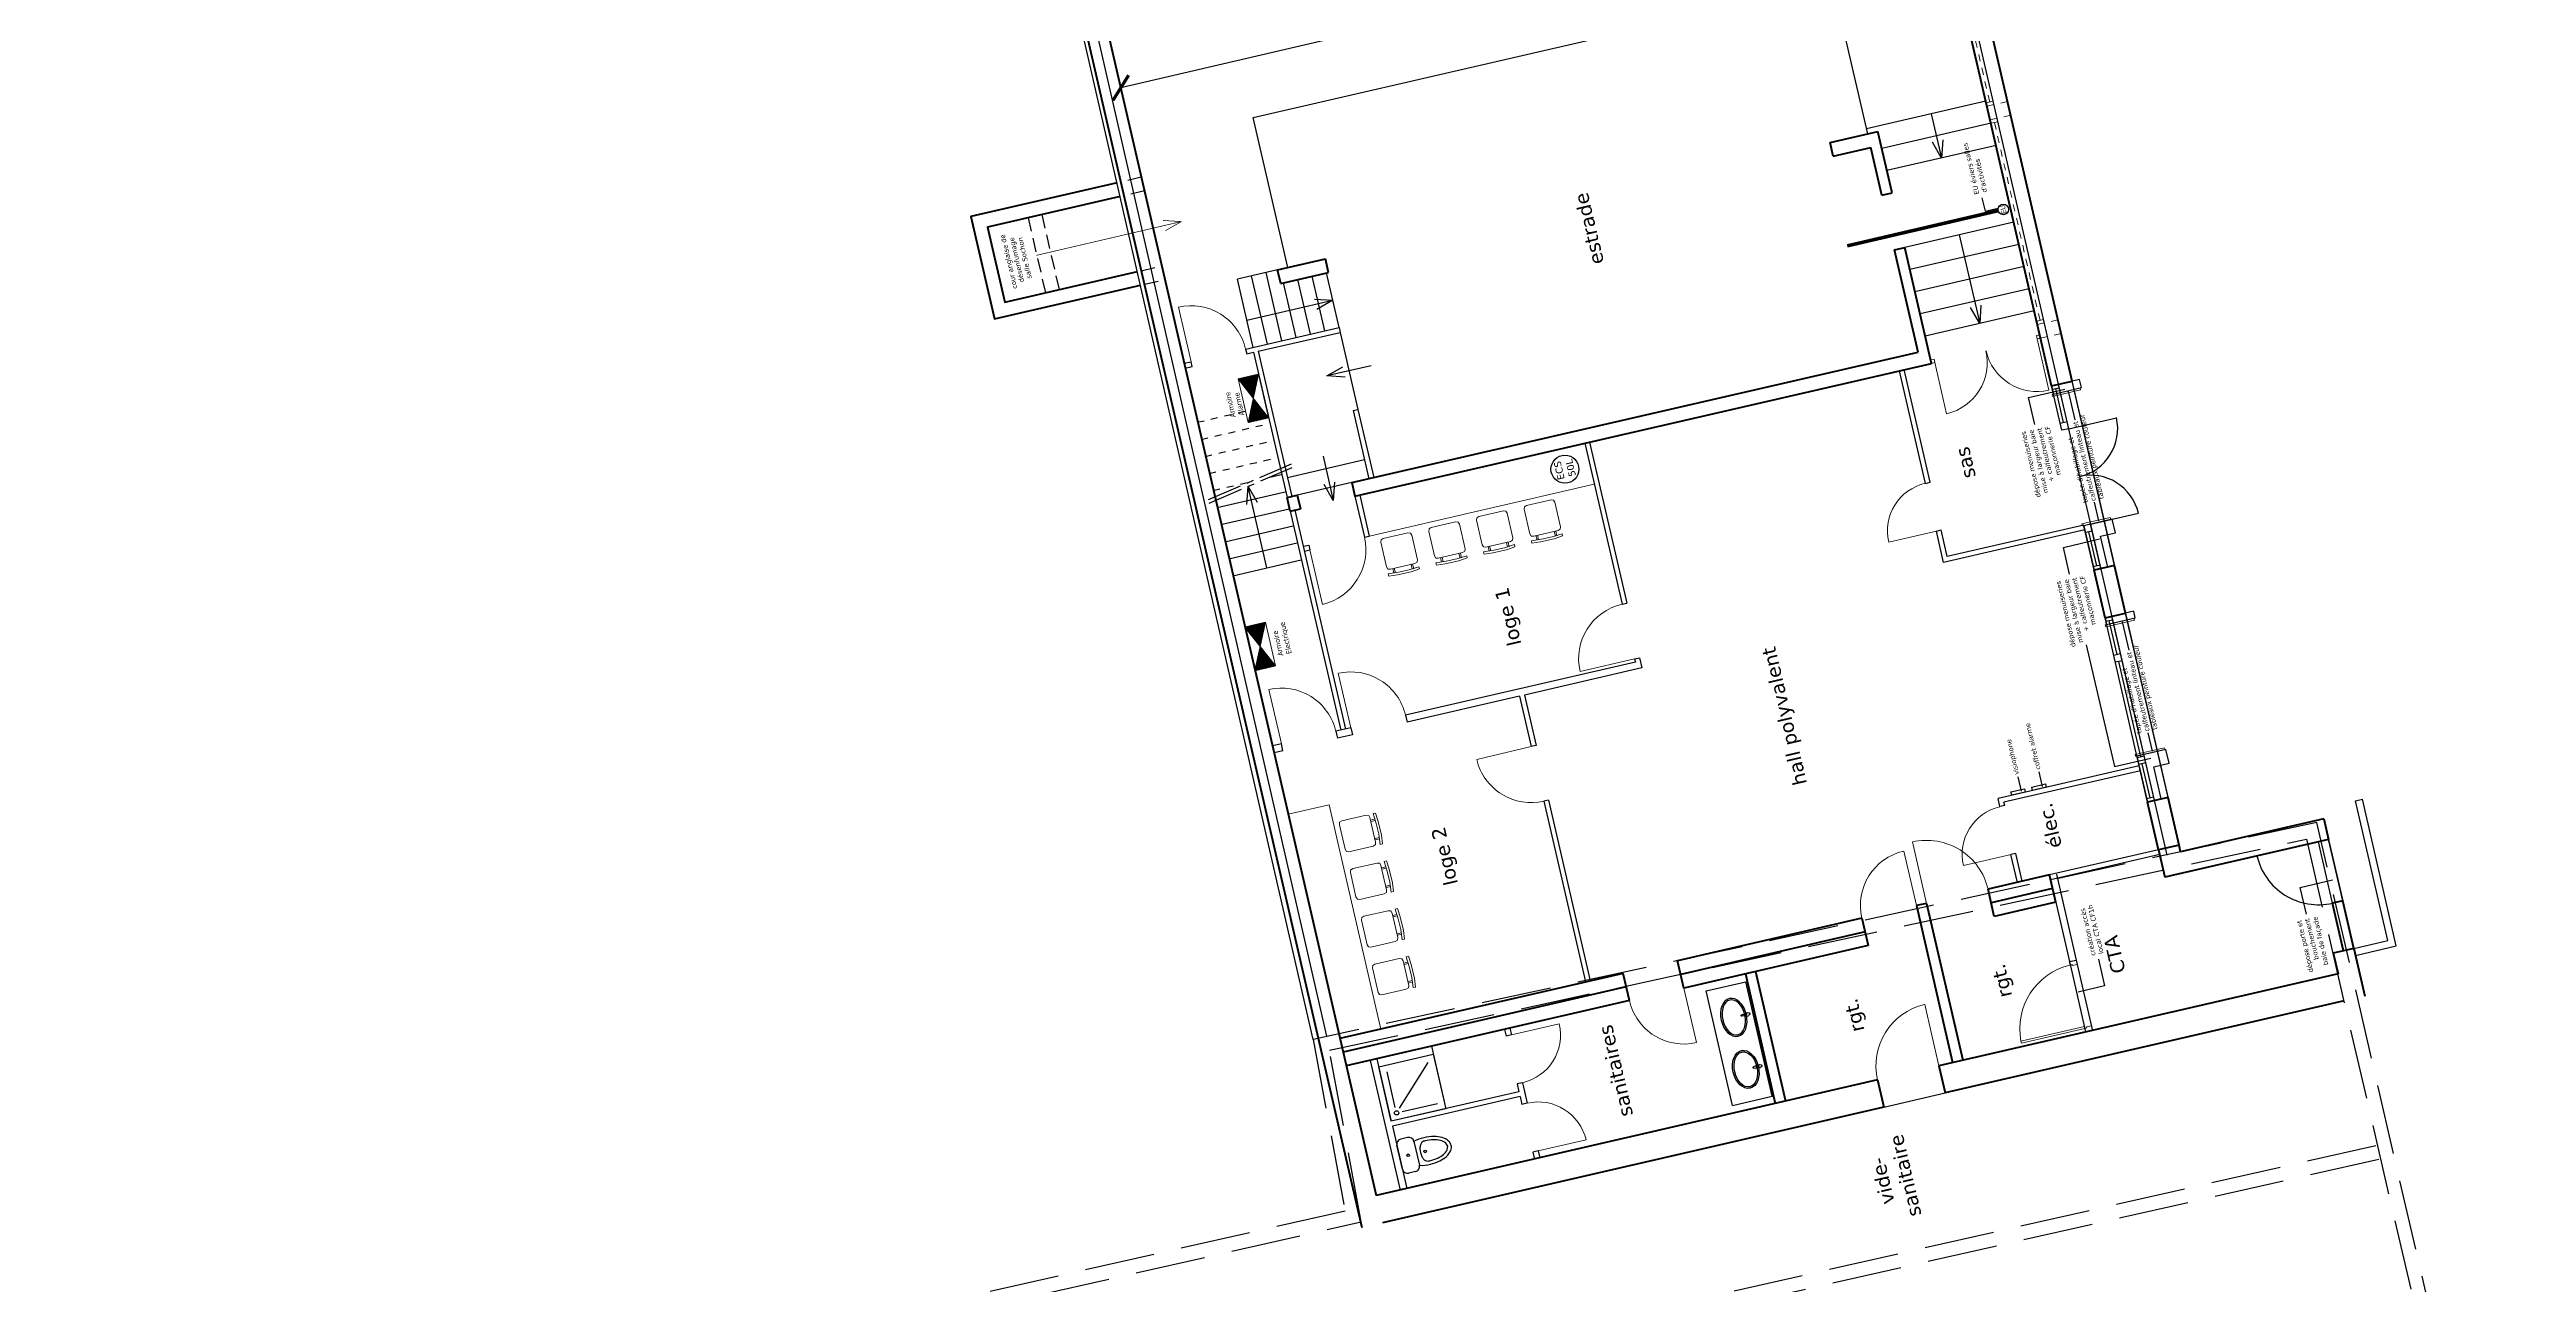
# Model space of a CAD drawing. Header units: metres. Extents: x 596002 to 596090, y 139647 to 139768.
# Drawn here: x 596054.35 to 596089.73, y 139674.94 to 139692.57 of the extents above; entities that cross this region are included whole.
import ezdxf
from ezdxf.enums import TextEntityAlignment as Align

# ---------------------------------------------------------------- set-up
doc = ezdxf.new("R2010")
doc.units = ezdxf.units.M
doc.header["$MEASUREMENT"] = 0
doc.header["$PDMODE"] = 3
doc.header["$PDSIZE"] = 0.1
for name, pattern in [('01', [0.15, 0.1, -0.05]), ('02', [0.28, 0.2, -0.08]), ('AXESX2', [4, 2.5, -0.5, 0.5, -0.5]), ('CACHE2', [0.1875, 0.125, -0.0625]), ('CACHEX2', [0.75, 0.5, -0.25])]:
    doc.linetypes.add(name, pattern=pattern)
for name, color, linetype, lineweight in [('-Sécurité', 240, 'Continuous', 35), ('01-BETON-0.40', 4, 'Continuous', 40), ('01-BETON-VU', 6, 'Continuous', 18), ('01-FENETRES', 6, 'Continuous', 18), ('01-MEN-CP-0.15', 2, 'Continuous', 18), ('01-MOBILIER-0.10', 10, 'Continuous', 9)]:
    doc.layers.add(name, color=color, linetype=linetype, lineweight=lineweight)
for name, color, linetype in [('01-CLOISON-0.25', 3, 'Continuous'), ('01-SANITAIRE-0.15', 44, 'Continuous'), ('02-VU-CACHE-02-0.10', 133, '02'), ('06-TXT-DETAILS-DIVERS-02.20', 2, 'Continuous'), ('06-TXT-DIVERS-0.20', 70, 'Continuous'), ('06-TXT-LOCAUX 50-0.20', 20, 'Continuous'), ('08-VU-0.20', 32, 'Continuous'), ('10-DEMOL-GO-0.25', 1, 'Continuous')]:
    doc.layers.add(name, color=color, linetype=linetype)
doc.layers.add('10-TRACE-CONSTRUC-2', color=91, linetype='Continuous', plot=False)
doc.styles.add('COT', font='verdana.ttf')
doc.styles.add('locaux 100', font='verdana.ttf', dxfattribs={"height": 0.22})
doc.styles.add('locaux 20', font='verdana.ttf', dxfattribs={"height": 0.07})
doc.styles.get("Standard").update_dxf_attribs({"font": 'arial.ttf'})
doc.styles.add('standartbufin', font='tahoma.ttf', dxfattribs={"height": 0.4})
doc.dimstyles.new('COT200', dxfattribs={"dimtxt": 0.4, "dimasz": 0.3, "dimexe": 0.1, "dimexo": 0.5, "dimgap": 0.1, "dimtad": 1, "dimzin": 0, "dimdsep": 46, "dimtxsty": 'COT', "dimblk": 'ARCHTICK', "dimcen": 0.1, "dimclrd": 256, "dimclre": 256, "dimclrt": 2, "dimadec": 0, "dimazin": 0, "dimtm": 1e-09, "dimtfac": 1, "dimtix": 1, "dimtofl": 0, "dimtmove": 1, "dimatfit": 3, "dimldrblk": 'ARCHTICK', "dimfxl": 0.3, "dimfxlon": 1, "dimtolj": 1, "dimtzin": 0, "dimlwd": -1, "dimlwe": -1, "dimarcsym": 0})

# ---------------------------------------------------------------- blocks, each defined once
blk = doc.blocks.new('_ArchTick')
at = {"color": 0, "linetype": 'ByBlock', "const_width": 0.15}
blk.add_lwpolyline([(-0.5, -0.5), (0.5, 0.5)], dxfattribs=at)
blk = doc.blocks.new('*D16')
at = {"layer": '10-TRACE-CONSTRUC-2', "transparency": 16777216}
for p, q in [((596081.337, 139694.744), (596069.651, 139692.02)), ((596081.295, 139694.924), (596081.36, 139694.647)), ((596069.602, 139692.227), (596069.673, 139691.922))]:
    blk.add_line(p, q, dxfattribs=at)
at = {"layer": 'Defpoints', "color": 0, "transparency": 16777216}
for p in [(596081.182, 139695.411), (596069.489, 139692.714), (596069.651, 139692.02)]:
    blk.add_point(p, dxfattribs=at)
at = {"layer": '10-TRACE-CONSTRUC-2', "transparency": 16777216, "xscale": 0.3, "yscale": 0.3, "zscale": 0.3}
for p, rotation in [((596081.337, 139694.744), 13.12127038304243), ((596069.651, 139692.02), 193.1212703830424)]:
    blk.add_blockref('_ArchTick', p, dxfattribs=dict(at, rotation=rotation))
at = {"layer": '10-TRACE-CONSTRUC-2', "color": 2, "transparency": 16777216, "insert": (596075.564, 139693.082), "char_height": 0.4, "attachment_point": 5, "rotation": 193.1213, "style": 'COT'}
blk.add_mtext('\\A1;12.00', dxfattribs=at)
blk = doc.blocks.new('$PSWC0')
for p, q in [((-25, 17.5), (-25, 7.5)), ((-17.5, 25), (17.5, 25)), ((17.5, 0), (-17.5, 0)), ((25, 17.5), (25, 7.5))]:
    blk.add_line(p, q)
for points in [[(17.6, 25, 0.087892), (19.6, 40.7, 0.057261), (17.9, 54.7, 0.070961), (13.8, 65.3, 0.106311), (6.8, 73.3, 0.160092), (0, 75.5, 0.160092), (-6.8, 73.3, 0.106311), (-13.8, 65.3, 0.070961), (-17.9, 54.7, 0.122184), (-17.5, 25)], [(14.6, 38.5, 0.012321), (14.6, 40.7, 0.049972), (13.3, 52.8, 0.063795), (10.3, 61.8, 0.103653), (4.9, 68.7), (4.9, 68.7), (0, 70.5), (-4.9, 68.7), (-4.9, 68.7, 0.103653), (-10.3, 61.8, 0.063795), (-13.3, 52.8, 0.049972), (-14.6, 40.7, 0.00894), (-14.5, 38.5)], [(-14.5, 38.5), (-13.6, 35.7), (-13.6, 35.8, 0.106092), (-10.3, 32.8, 0.070119), (-5.3, 30.9), (-5.3, 30.9), (0, 30.5), (5.9, 31.1), (5.9, 31.1, 0.070119), (10.3, 32.8, 0.106092), (13.7, 35.8), (13.7, 35.7), (14.6, 38.5)]]:
    blk.add_lwpolyline(points, format="xyb")
for centre in [(0, 37.4), (0, 12.5)]:
    blk.add_circle(centre, 1.87)
for centre, start, end in [((-17.5, 17.5), 90, 180), ((-17.5, 7.5), 180, 270), ((17.5, 17.5), 360, 90), ((17.5, 7.5), 270, 360)]:
    blk.add_arc(centre, 7.5, start, end)
blk = doc.blocks.new('Lavabo sur meuble 11', base_point=(-290877.556, 30027.702))
at = {"linetype": 'Continuous'}
for p, q in [((-290877.435, 30028.352), (-290876.036, 30028.352)), ((-290877.435, 30027.852), (-290877.435, 30028.352)), ((-290877.435, 30028.337), (-290876.036, 30028.337)), ((-290877.069, 30028.247), (-290877.072, 30028.279)), ((-290877.061, 30028.199), (-290877.066, 30028.24)), ((-290877.063, 30028.26), (-290877.063, 30028.249)), ((-290877.042, 30028.26), (-290877.063, 30028.26)), ((-290877.039, 30028.24), (-290877.044, 30028.199)), ((-290877.042, 30028.249), (-290877.042, 30028.26)), ((-290877.036, 30028.247), (-290877.033, 30028.279)), ((-290876.435, 30028.247), (-290876.438, 30028.279)), ((-290876.432, 30028.24), (-290876.427, 30028.199)), ((-290876.429, 30028.249), (-290876.429, 30028.26)), ((-290876.429, 30028.26), (-290876.408, 30028.26)), ((-290876.41, 30028.199), (-290876.405, 30028.24)), ((-290876.408, 30028.26), (-290876.408, 30028.249)), ((-290876.402, 30028.247), (-290876.399, 30028.279)), ((-290876.036, 30027.852), (-290876.036, 30028.352)), ((-290877.435, 30027.852), (-290876.036, 30027.852))]:
    blk.add_line(p, q, dxfattribs=at)
for centre, radius, start, end in [((-290877.053, 30028.279), 0.0192, 0, 180), ((-290877.053, 30028.249), 0.0162, 185.1696, 354.8304), ((-290877.053, 30028.249), 0.0105, 180, 0), ((-290877.053, 30028.2), 0.00861, 187.1389, 352.8611), ((-290876.418, 30028.279), 0.0192, 0, 180), ((-290876.418, 30028.249), 0.0162, 185.1696, 354.8304), ((-290876.418, 30028.249), 0.0105, 180, 0), ((-290876.418, 30028.2), 0.00861, 187.1389, 352.8611)]:
    blk.add_arc(centre, radius, start, end, dxfattribs=at)
at = {"linetype": 'Continuous', "extrusion": (0, 0, -1)}
for major_axis, ratio in [((-0.23, 0), 0.667604), ((-0.212, 0), 0.637895)]:
    blk.add_ellipse((-290877.053, 30028.102), major_axis=major_axis, ratio=ratio, dxfattribs=at)
at = {"linetype": 'Continuous'}
for major_axis, ratio in [((0.23, 0), 0.667604), ((0.212, 0), 0.637895)]:
    blk.add_ellipse((-290876.418, 30028.102), major_axis=major_axis, ratio=ratio, dxfattribs=at)
blk = doc.blocks.new('GHHWG')
for p, q in [((8802.6, 890.2), (8815.1, 891.4)), ((8802.6, 886.9), (8802.6, 890.2)), ((8817.2, 888), (8802.6, 886.9)), ((8810.6, 888), (8810.6, 881.2)), ((8812.7, 881.2), (8812.7, 888)), ((8815.1, 891.4), (8835.2, 891.4)), ((8833, 888), (8817.2, 888)), ((8847.7, 886.9), (8833, 888)), ((8835.2, 891.4), (8847.7, 890.2)), ((8837.5, 888), (8837.5, 881.2)), ((8839.7, 881.2), (8839.7, 888)), ((8847.7, 890.2), (8847.7, 886.9)), ((8802.6, 876.7), (8803.8, 880.2)), ((8802.6, 840.8), (8802.6, 876.7)), ((8803.8, 880.2), (8807.3, 881.2)), ((8807.3, 881.2), (8843.2, 881.2)), ((8843.2, 881.2), (8846.5, 880.2)), ((8846.5, 880.2), (8847.7, 876.7)), ((8847.7, 876.7), (8847.7, 840.8)), ((8803.8, 837.5), (8802.6, 840.8)), ((8807.3, 836.3), (8803.8, 837.5)), ((8843.2, 836.3), (8807.3, 836.3)), ((8846.5, 837.5), (8843.2, 836.3)), ((8847.7, 840.8), (8846.5, 837.5))]:
    blk.add_line(p, q)
blk = doc.blocks.new('armoire-st')
at = {"layer": '-Sécurité', "lineweight": 0}
h = blk.add_hatch(dxfattribs=at)
h.set_pattern_fill('ANSI31', color=256, scale=0.05, angle=-14.7268, style=0)
h.set_pattern_definition([(45, (-19.7394955, 16.358184), (-0.0044194174, 0.0044194174), [])])
h.paths.add_polyline_path([(-0.32, 0.15), (-0.32, -0.15), (0, 0)])
h.paths.add_polyline_path([(0.32, 0.15), (0, 0), (0.32, -0.15)])
for p, q in [((-0.32, -0.15), (0.32, 0.15)), ((-0.32, 0.15), (0.32, -0.15))]:
    blk.add_line(p, q, dxfattribs=at)
blk.add_lwpolyline([(-0.32, -0.15), (0.32, -0.15), (0.32, 0.15), (-0.32, 0.15)], close=True, dxfattribs=at)
blk = doc.blocks.new('P90')
at = {"linetype": 'Continuous'}
for points in [[(-0.05, 0.929), (-0.05, 0), (-0.08, 0), (-0.08, 0.929)], [(-0.965, -0.03), (-0.965, -0.1), (-1.03, -0.1), (-1.03, 0), (-0.98, 0), (-0.98, -0.03)], [(0, 0), (0, -0.1), (-0.065, -0.1), (-0.065, -0.03), (-0.05, -0.03), (-0.05, 0)]]:
    blk.add_lwpolyline(points, close=True, dxfattribs=at)
blk.add_arc((-0.043, -0.006), 0.937, 92.2388, 179.6062, dxfattribs=at)
at = {"linetype": 'Continuous', "text_generation_flag": 6}
blk.add_attdef('TEXTE', text='', height=0.08, rotation=90, dxfattribs=at).set_placement((-0.188, 0.469), align=Align.CENTER)
blk = doc.blocks.new('Douche80')
for p, q in [((0.1, 0.18), (0.1, 0.7)), ((0.157, 0.157), (0.7, 0.7)), ((0.18, 0.1), (0.7, 0.1))]:
    blk.add_line(p, q)
blk.add_lwpolyline([(0, 0), (0, 0.8), (0.8, 0.8), (0.8, 0)], close=True)
blk.add_circle((0.1, 0.1), 0.03)

msp = doc.modelspace()

# ---------------------------------------------------------------- linework, layer by layer
at = {"layer": '01-BETON-0.40'}
for p, q in [((596064.623, 139712.476), (596073.096, 139675.74)), ((596083.238, 139687.829), (596078.137, 139709.948)), ((596082.946, 139687.761), (596077.889, 139709.686)), ((596066.196, 139706.989), (596072.826, 139678.244)), ((596079.783, 139691.24), (596080.466, 139691.397)), ((596079.828, 139691.045), (596079.783, 139691.24)), ((596079.828, 139691.045), (596080.364, 139691.168)), ((596080.522, 139690.486), (596080.364, 139691.168)), ((596080.668, 139690.52), (596080.466, 139691.397)), ((596080.522, 139690.486), (596080.668, 139690.52)), ((596080.701, 139689.707), (596080.848, 139689.74)), ((596081.039, 139688.245), (596080.701, 139689.707)), ((596081.23, 139688.084), (596080.848, 139689.74)), ((596071.891, 139689.419), (596072.573, 139689.577)), ((596071.936, 139689.224), (596071.891, 139689.419)), ((596071.936, 139689.224), (596072.618, 139689.382)), ((596072.618, 139689.382), (596072.573, 139689.577)), ((596072.951, 139686.38), (596081.039, 139688.245)), ((596072.996, 139686.185), (596081.23, 139688.084)), ((596082.946, 139687.761), (596083.238, 139687.829)), ((596072.025, 139686.166), (596072.171, 139686.2)), ((596072.07, 139685.971), (596072.025, 139686.166)), ((596072.171, 139686.2), (596072.216, 139686.005)), ((596072.951, 139686.38), (596072.996, 139686.185)), ((596072.07, 139685.971), (596072.216, 139686.005)), ((596083.845, 139685.198), (596083.553, 139685.13)), ((596083.71, 139684.448), (596083.553, 139685.13)), ((596084.003, 139684.516), (596083.845, 139685.198)), ((596083.71, 139684.448), (596084.003, 139684.516)), ((596084.609, 139681.885), (596084.317, 139681.817)), ((596084.474, 139681.135), (596084.317, 139681.817)), ((596084.767, 139681.203), (596084.609, 139681.885)), ((596086.835, 139681.577), (596084.789, 139681.105)), ((596086.835, 139681.577), (596086.903, 139681.285)), ((596084.767, 139681.203), (596084.474, 139681.135)), ((596086.903, 139681.285), (596084.564, 139680.746)), ((596084.789, 139681.105), (596084.767, 139681.203)), ((596084.474, 139681.135), (596084.564, 139680.746)), ((596082.915, 139680.776), (596082.038, 139680.574)), ((596082.128, 139680.184), (596082.038, 139680.574)), ((596082.96, 139680.581), (596082.083, 139680.379)), ((596083.005, 139680.386), (596082.915, 139680.776)), ((596080.236, 139680.158), (596077.605, 139679.551)), ((596080.236, 139680.158), (596080.326, 139679.768)), ((596081.161, 139680.371), (596081.015, 139680.338)), ((596081.015, 139680.338), (596081.532, 139678.096)), ((596081.161, 139680.371), (596081.678, 139678.13)), ((596083.005, 139680.386), (596082.128, 139680.184)), ((596087.105, 139680.408), (596086.959, 139680.374)), ((596087.116, 139679.692), (596086.959, 139680.374)), ((596087.262, 139679.726), (596087.105, 139680.408)), ((596080.281, 139679.963), (596077.65, 139679.356)), ((596077.695, 139679.161), (596077.605, 139679.551)), ((596080.326, 139679.768), (596077.695, 139679.161)), ((596087.262, 139679.726), (596086.97, 139679.658)), ((596086.97, 139679.658), (596087.038, 139679.366)), ((596087.262, 139679.726), (596087.42, 139679.044)), ((596076.825, 139679.371), (596072.781, 139678.438)), ((596076.87, 139679.176), (596072.826, 139678.244)), ((596076.915, 139678.981), (596076.825, 139679.371)), ((596078.572, 139679.363), (596078.999, 139677.512)), ((596078.718, 139679.397), (596079.145, 139677.546)), ((596087.038, 139679.366), (596081.337, 139678.051)), ((596076.915, 139678.981), (596072.871, 139678.049)), ((596087.127, 139678.976), (596081.427, 139677.662)), ((596072.826, 139678.244), (596073.298, 139676.197)), ((596081.337, 139678.051), (596081.427, 139677.662)), ((596080.46, 139677.849), (596073.298, 139676.197)), ((596080.46, 139677.849), (596080.55, 139677.459)), ((596080.551, 139677.46), (596073.388, 139675.808))]:
    msp.add_line(p, q, dxfattribs=at)
for points in [[(596069.598, 139690.662), (596067.508, 139690.18), (596067.845, 139688.719), (596069.932, 139689.2)], [(596069.642, 139690.467), (596067.747, 139690.03), (596067.995, 139688.958), (596069.888, 139689.395)]]:
    msp.add_lwpolyline(points, dxfattribs=at)
at = {"layer": '01-BETON-VU', "linetype": 'CACHEX2', "ltscale": 0.2}
for p, q in [((596082.025, 139691.757), (596082.317, 139691.824)), ((596082.362, 139691.629), (596082.317, 139691.824)), ((596082.07, 139691.562), (596082.025, 139691.757)), ((596082.07, 139691.562), (596082.362, 139691.629)), ((596082.744, 139688.638), (596083.036, 139688.706)), ((596082.789, 139688.443), (596082.744, 139688.638)), ((596082.789, 139688.443), (596083.081, 139688.511))]:
    msp.add_line(p, q, dxfattribs=at)
at = {"layer": '01-CLOISON-0.25'}
for p, q in [((596071.433, 139688.287), (596072.768, 139688.595)), ((596071.433, 139688.287), (596071.449, 139688.219)), ((596071.615, 139688.257), (596072.784, 139688.527)), ((596072.768, 139688.595), (596072.784, 139688.527)), ((596070.556, 139688.085), (596070.654, 139688.108)), ((596070.572, 139688.017), (596070.67, 139688.039)), ((596070.67, 139688.039), (596070.654, 139688.108)), ((596071.449, 139688.219), (596071.547, 139688.242)), ((596071.547, 139688.242), (596072.025, 139686.166)), ((596071.615, 139688.257), (596072.093, 139686.182)), ((596081.143, 139686.37), (596080.772, 139687.978)), ((596081.211, 139686.386), (596080.84, 139687.994)), ((596072.97, 139687.41), (596073.038, 139687.426)), ((596072.97, 139687.41), (596073.195, 139686.436)), ((596073.038, 139687.426), (596073.263, 139686.452)), ((596076.28, 139686.942), (596076.81, 139684.643)), ((596076.348, 139686.958), (596076.878, 139684.658)), ((596072.996, 139686.185), (596073.131, 139685.6)), ((596073.064, 139686.201), (596073.199, 139685.616)), ((596081.143, 139686.37), (596081.211, 139686.386)), ((596072.07, 139685.971), (596072.792, 139682.843)), ((596072.138, 139685.987), (596072.86, 139682.859)), ((596072.257, 139685.471), (596072.335, 139685.489)), ((596072.335, 139685.489), (596072.351, 139685.42)), ((596073.131, 139685.6), (596073.199, 139685.616)), ((596081.3, 139685.688), (596081.368, 139685.704)), ((596081.403, 139685.24), (596081.3, 139685.688)), ((596081.456, 139685.324), (596081.368, 139685.704)), ((596083.42, 139685.705), (596081.403, 139685.24)), ((596083.405, 139685.774), (596081.456, 139685.324)), ((596072.273, 139685.402), (596072.351, 139685.42)), ((596076.81, 139684.643), (596076.878, 139684.658)), ((596077.001, 139683.814), (596073.717, 139683.057)), ((596077.092, 139683.733), (596075.416, 139683.346)), ((596076.99, 139683.863), (596077.058, 139683.879)), ((596076.99, 139683.863), (596077.001, 139683.814)), ((596077.058, 139683.879), (596077.092, 139683.733)), ((596075.348, 139683.33), (596073.74, 139682.96)), ((596075.348, 139683.33), (596075.514, 139682.609)), ((596075.416, 139683.346), (596075.582, 139682.625)), ((596073.717, 139683.057), (596073.74, 139682.96)), ((596071.944, 139682.648), (596071.817, 139682.619)), ((596071.966, 139682.55), (596071.944, 139682.648)), ((596072.938, 139682.877), (596072.723, 139682.828)), ((596072.723, 139682.828), (596072.746, 139682.73)), ((596072.96, 139682.78), (596072.746, 139682.73)), ((596072.938, 139682.877), (596072.96, 139682.78)), ((596075.582, 139682.625), (596075.514, 139682.609)), ((596071.966, 139682.55), (596071.84, 139682.521)), ((596084.198, 139682.334), (596082.181, 139681.869)), ((596084.214, 139682.266), (596082.265, 139681.816)), ((596075.762, 139681.845), (596075.694, 139681.83)), ((596075.694, 139681.83), (596076.289, 139679.248)), ((596075.762, 139681.845), (596076.357, 139679.263)), ((596082.208, 139681.752), (596082.181, 139681.869)), ((596082.276, 139681.767), (596082.208, 139681.752)), ((596082.276, 139681.767), (596082.265, 139681.816)), ((596082.433, 139681.085), (596082.365, 139681.07)), ((596082.457, 139680.67), (596082.365, 139681.07)), ((596082.525, 139680.686), (596082.433, 139681.085)), ((596084.474, 139681.135), (596082.915, 139680.776)), ((596084.49, 139681.067), (596082.931, 139680.708)), ((596082.915, 139680.776), (596083.201, 139679.538)), ((596083.015, 139680.79), (596083.298, 139679.561)), ((596083.201, 139679.538), (596083.298, 139679.561)), ((596075.132, 139678.57), (596075.154, 139678.473)), ((596075.232, 139678.491), (596075.154, 139678.473)), ((596075.21, 139678.588), (596075.232, 139678.491)), ((596073.212, 139678.127), (596073.639, 139676.276)), ((596073.31, 139678.15), (596073.515, 139677.258)), ((596075.337, 139677.679), (596073.515, 139677.258)), ((596075.39, 139677.809), (596075.312, 139677.791)), ((596075.312, 139677.791), (596075.337, 139677.679)), ((596075.39, 139677.809), (596075.457, 139677.516)), ((596075.353, 139677.61), (596073.531, 139677.19)), ((596075.353, 139677.61), (596075.379, 139677.498)), ((596075.457, 139677.516), (596075.379, 139677.498)), ((596073.531, 139677.19), (596073.737, 139676.298)), ((596075.614, 139676.834), (596075.536, 139676.816)), ((596075.536, 139676.816), (596075.559, 139676.719)), ((596075.614, 139676.834), (596075.637, 139676.737))]:
    msp.add_line(p, q, dxfattribs=at)
for points in [[(596082.946, 139687.761), (596082.973, 139687.646), (596083.374, 139687.739), (596083.347, 139687.854)], [(596083.857, 139685.665), (596083.812, 139685.86), (596083.406, 139685.765), (596083.553, 139685.13), (596083.748, 139685.175), (596083.646, 139685.616)], [(596083.71, 139684.448), (596083.732, 139684.352), (596084.141, 139684.447), (596084.119, 139684.543)], [(596084.624, 139682.373), (596084.579, 139682.568), (596084.166, 139682.472), (596084.317, 139681.817), (596084.512, 139681.862), (596084.406, 139682.322)], [(596086.757, 139681.251), (596086.903, 139681.285), (596087.105, 139680.408), (596086.959, 139680.374)]]:
    msp.add_lwpolyline(points, close=True, dxfattribs=at)
at = {"layer": '01-FENETRES', "linetype": 'CACHEX2', "ltscale": 0.2}
for p, q in [((596082.025, 139691.757), (596080.339, 139699.065)), ((596082.062, 139691.816), (596080.399, 139699.027)), ((596082.122, 139691.779), (596080.437, 139699.087)), ((596082.013, 139691.805), (596082.111, 139691.828)), ((596082.744, 139688.638), (596082.07, 139691.562)), ((596082.081, 139691.513), (596082.178, 139691.535)), ((596082.781, 139688.698), (596082.13, 139691.524)), ((596082.841, 139688.661), (596082.167, 139691.584)), ((596082.733, 139688.687), (596082.83, 139688.71))]:
    msp.add_line(p, q, dxfattribs=at)
at = {"layer": '01-MEN-CP-0.15'}
for p, q in [((596070.654, 139688.108), (596070.474, 139688.887)), ((596082.729, 139688.481), (596082.778, 139688.492)), ((596082.74, 139688.432), (596082.729, 139688.481)), ((596082.789, 139688.443), (596082.74, 139688.432)), ((596082.74, 139688.432), (596082.909, 139687.701)), ((596081.267, 139688.144), (596081.218, 139688.133)), ((596081.23, 139688.084), (596081.278, 139688.095)), ((596081.278, 139688.095), (596081.267, 139688.144)), ((596081.278, 139688.095), (596081.447, 139687.364)), ((596081.301, 139685.689), (596080.619, 139685.531)), ((596072.351, 139685.42), (596072.531, 139684.641)), ((596076.99, 139683.863), (596076.21, 139683.683)), ((596071.944, 139682.648), (596071.765, 139683.426)), ((596072.938, 139682.877), (596072.758, 139683.657)), ((596075.514, 139682.609), (596074.735, 139682.426)), ((596081.161, 139680.371), (596080.959, 139681.248)), ((596081.015, 139680.338), (596080.835, 139681.117)), ((596082.368, 139681.07), (596081.687, 139680.91)), ((596077.695, 139679.161), (596077.874, 139678.382)), ((596081.135, 139678.928), (596081.337, 139678.051)), ((596075.232, 139678.491), (596075.914, 139678.648)), ((596075.614, 139676.834), (596076.296, 139676.991))]:
    msp.add_line(p, q, dxfattribs=at)
for points in [[(596082.96, 139687.612), (596083.361, 139687.705), (596083.354, 139687.735), (596082.953, 139687.641)], [(596083.387, 139685.761), (596083.792, 139685.855), (596083.785, 139685.884), (596083.38, 139685.79)], [(596083.72, 139684.319), (596084.128, 139684.414), (596084.121, 139684.443), (596083.713, 139684.348)], [(596084.147, 139682.467), (596084.559, 139682.563), (596084.553, 139682.593), (596084.14, 139682.496)]]:
    msp.add_lwpolyline(points, close=True, dxfattribs=at)
for centre, radius, start, end in [((596070.654, 139688.108), 0.8, 12.9877, 102.9877), ((596081.278, 139688.095), 0.75, 282.9877, 12.9877), ((596082.74, 139688.432), 0.75, 192.9877, 282.9877), ((596081.301, 139685.689), 0.7, 102.9877, 192.9877), ((596072.351, 139685.42), 0.8, 282.9877, 12.9877), ((596076.99, 139683.863), 0.8, 102.9877, 192.9877), ((596071.944, 139682.646), 0.8, 12.9877, 102.9877), ((596072.938, 139682.877), 0.8, 12.9877, 102.9877), ((596075.514, 139682.609), 0.8, 193.2549, 283.2549), ((596082.368, 139681.07), 0.7, 103.2549, 193.2549), ((596081.161, 139680.371), 0.9, 12.9877, 102.9877), ((596081.015, 139680.338), 0.8, 102.9877, 192.9877), ((596077.695, 139679.161), 0.8, 192.9877, 282.9877), ((596081.337, 139678.051), 0.9, 103.1213, 193.1213), ((596075.232, 139678.491), 0.7, 282.9877, 12.9877), ((596075.614, 139676.834), 0.7, 12.9877, 102.9877)]:
    msp.add_arc(centre, radius, start, end, dxfattribs=at)
at = {"layer": '01-MOBILIER-0.10'}
for p, q in [((596073.204, 139685.617), (596073.069, 139686.202)), ((596073.204, 139685.617), (596076.414, 139686.358)), ((596072.627, 139681.779), (596072.042, 139681.644)), ((596072.627, 139681.779), (596073.366, 139678.573))]:
    msp.add_line(p, q, dxfattribs=at)
at = {"layer": '01-SANITAIRE-0.15'}
msp.add_line((596074.089, 139678.33), (596074.295, 139677.438), dxfattribs=at)
at = {"layer": '01-SANITAIRE-0.15', "linetype": 'CACHE2', "const_width": 0.05}
msp.add_lwpolyline([(596080.027, 139689.762), (596082.184, 139690.265)], dxfattribs=at)
at = {"layer": '01-SANITAIRE-0.15'}
for centre, radius in [((596082.257, 139690.282), 0.075), ((596075.995, 139686.572), 0.2)]:
    msp.add_circle(centre, radius, dxfattribs=at)
at = {"layer": '02-VU-CACHE-02-0.10'}
for points in [[(596069.944, 139690.742), (596069.651, 139690.675)], [(596069.989, 139690.547), (596069.696, 139690.48)], [(596068.579, 139689.093), (596068.332, 139690.165)], [(596068.774, 139689.138), (596068.527, 139690.21)], [(596069.943, 139689.408), (596070.236, 139689.475)], [(596069.988, 139689.213), (596070.281, 139689.28)]]:
    msp.add_lwpolyline(points, dxfattribs=at)
at = {"layer": '06-TXT-DETAILS-DIVERS-02.20'}
for points in [[(596081.951, 139690.448), (596081.995, 139690.258), (596082.185, 139690.302)], [(596082.705, 139687.213), (596082.616, 139687.595), (596083.134, 139687.715)], [(596083.284, 139687.279), (596083.189, 139687.686)], [(596083.62, 139685.837), (596083.559, 139686.1)], [(596083.203, 139685.075), (596083.114, 139685.456), (596083.632, 139685.577)], [(596084.052, 139683.987), (596083.957, 139684.394)], [(596083.438, 139684.065), (596083.844, 139682.324), (596084.362, 139682.445)], [(596084.388, 139682.545), (596084.327, 139682.807)], [(596082.465, 139682.178), (596082.513, 139681.972)], [(596082.763, 139682.247), (596082.811, 139682.042)], [(596086.585, 139680.217), (596086.497, 139680.598), (596086.96, 139680.706)], [(596083.614, 139679.572), (596083.703, 139679.191), (596083.324, 139679.103)]]:
    msp.add_lwpolyline(points, dxfattribs=at)
at = {"layer": '08-VU-0.20'}
for p, q in [((596071.542, 139691.597), (596079.825, 139693.507)), ((596080.319, 139691.363), (596079.825, 139693.507)), ((596082.008, 139691.83), (596080.303, 139691.436)), ((596072.037, 139689.453), (596071.542, 139691.597)), ((596082.081, 139691.513), (596080.522, 139691.153)), ((596082.154, 139691.196), (596080.595, 139690.837)), ((596082.407, 139690.1), (596080.848, 139689.74)), ((596082.48, 139689.783), (596080.921, 139689.424)), ((596071.891, 139689.419), (596071.316, 139689.287)), ((596071.95, 139688.407), (596071.725, 139689.381)), ((596072.768, 139688.595), (596072.589, 139689.375)), ((596082.553, 139689.467), (596080.994, 139689.107)), ((596071.541, 139688.312), (596071.316, 139689.287)), ((596071.745, 139688.359), (596071.52, 139689.334)), ((596072.154, 139688.454), (596071.975, 139689.233)), ((596072.359, 139688.501), (596072.179, 139689.281)), ((596072.564, 139688.548), (596072.384, 139689.328)), ((596082.626, 139689.15), (596081.067, 139688.79)), ((596082.699, 139688.833), (596081.14, 139688.474)), ((596072.784, 139688.527), (596073.038, 139687.426)), ((596073.133, 139686.704), (596072.032, 139686.45)), ((596072.951, 139686.38), (596072.171, 139686.2)), ((596080.551, 139677.46), (596081.427, 139677.662))]:
    msp.add_line(p, q, dxfattribs=at)
for points in [[(596081.228, 139691.65), (596081.374, 139691.016)], [(596081.391, 139691.277), (596081.374, 139691.016), (596081.244, 139691.243)], [(596081.627, 139689.92), (596081.919, 139688.653)], [(596071.451, 139688.702), (596072.678, 139688.985)], [(596072.418, 139689.001), (596072.678, 139688.985), (596072.452, 139688.855)], [(596081.936, 139688.914), (596081.919, 139688.653), (596081.789, 139688.88)], [(596073.228, 139688.05), (596072.594, 139687.904)], [(596072.855, 139687.887), (596072.594, 139687.904), (596072.821, 139688.033)], [(596072.54, 139686.76), (596072.686, 139686.126)], [(596072.703, 139686.387), (596072.686, 139686.126), (596072.557, 139686.353)]]:
    msp.add_lwpolyline(points, dxfattribs=at)
at = {"layer": '08-VU-0.20', "const_width": 0.01}
for points in [[(596068.443, 139689.626), (596070.514, 139690.109)], [(596070.253, 139690.125), (596070.514, 139690.109), (596070.288, 139689.979)]]:
    msp.add_lwpolyline(points, dxfattribs=at)
at = {"layer": '08-VU-0.20', "ltscale": 0.2}
for points in [[(596082.559, 139682.007), (596082.571, 139681.959), (596082.376, 139681.914), (596082.364, 139681.962)], [(596082.857, 139682.077), (596082.869, 139682.028), (596082.674, 139681.983), (596082.663, 139682.032)]]:
    msp.add_lwpolyline(points, close=True, dxfattribs=at)
at = {"layer": '10-DEMOL-GO-0.25'}
for p, q in [((596083.092, 139687.128), (596082.946, 139687.761)), ((596082.957, 139687.713), (596083.055, 139687.735)), ((596083.118, 139687.237), (596083.006, 139687.724)), ((596083.19, 139687.151), (596083.044, 139687.784)), ((596083.845, 139685.198), (596083.238, 139687.829)), ((596083.167, 139687.248), (596083.07, 139687.225)), ((596083.19, 139687.151), (596083.872, 139687.308)), ((596083.19, 139687.151), (596083.092, 139687.128)), ((596083.504, 139685.786), (596084.186, 139685.944)), ((596083.504, 139685.786), (596083.407, 139685.764)), ((596083.553, 139685.13), (596083.407, 139685.764)), ((596083.527, 139685.689), (596083.429, 139685.666)), ((596083.59, 139685.19), (596083.478, 139685.678)), ((596083.65, 139685.153), (596083.504, 139685.786)), ((596083.639, 139685.202), (596083.542, 139685.179)), ((596084.317, 139681.817), (596083.71, 139684.448)), ((596083.721, 139684.4), (596083.819, 139684.422)), ((596083.883, 139683.924), (596083.77, 139684.411)), ((596084.414, 139681.84), (596083.808, 139684.471)), ((596084.609, 139681.885), (596084.003, 139684.516)), ((596083.931, 139683.935), (596083.834, 139683.912)), ((596083.954, 139683.837), (596083.856, 139683.815)), ((596084.22, 139682.462), (596083.905, 139683.826)), ((596084.268, 139682.473), (596084.171, 139682.451)), ((596084.291, 139682.376), (596084.193, 139682.353)), ((596084.354, 139681.877), (596084.242, 139682.365)), ((596084.403, 139681.889), (596084.306, 139681.866)), ((596087.289, 139681.836), (596087.386, 139681.858)), ((596087.75, 139679.838), (596087.289, 139681.836)), ((596087.87, 139679.763), (596087.386, 139681.858)), ((596086.757, 139681.251), (596085.88, 139681.049)), ((596087.262, 139679.726), (596087.75, 139679.838)), ((596083.201, 139679.538), (596083.432, 139678.535)), ((596083.298, 139679.561), (596083.531, 139678.549)), ((596087.285, 139679.628), (596087.87, 139679.763))]:
    msp.add_line(p, q, dxfattribs=at)
at = {"layer": '10-DEMOL-GO-0.25', "linetype": '01'}
for p, q in [((596070.742, 139687.242), (596071.716, 139687.469)), ((596070.799, 139686.998), (596071.772, 139687.225)), ((596070.855, 139686.755), (596071.829, 139686.982)), ((596070.912, 139686.511), (596071.886, 139686.738)), ((596070.969, 139686.268), (596071.485, 139686.388))]:
    msp.add_line(p, q, dxfattribs=at)
at = {"layer": '10-DEMOL-GO-0.25', "linetype": 'AXESX2', "ltscale": 0.2}
for p, q in [((596070.903, 139686.138), (596072.089, 139686.647)), ((596070.914, 139686.089), (596072.1, 139686.598))]:
    msp.add_line(p, q, dxfattribs=at)
at = {"layer": '10-DEMOL-GO-0.25', "ltscale": 0.2}
for p, q in [((596071.026, 139686.024), (596072, 139686.251)), ((596071.762, 139686.453), (596071.943, 139686.495)), ((596071.082, 139685.781), (596072.056, 139686.008)), ((596071.139, 139685.537), (596072.113, 139685.764)), ((596071.196, 139685.294), (596072.17, 139685.521)), ((596071.253, 139685.051), (596072.227, 139685.278))]:
    msp.add_line(p, q, dxfattribs=at)
at = {"layer": '10-DEMOL-GO-0.25'}
for points in [[(596071.453, 139686.066), (596071.469, 139686.327), (596071.599, 139686.1)], [(596071.737, 139685.164), (596071.469, 139686.327)]]:
    msp.add_lwpolyline(points, dxfattribs=at)
for centre, radius, start, end in [((596083.19, 139687.151), 0.7, 282.9877, 12.9877), ((596083.504, 139685.786), 0.7, 12.9877, 102.9877), ((596086.757, 139681.251), 0.9, 192.9877, 282.9877)]:
    msp.add_arc(centre, radius, start, end, dxfattribs=at)
at = {"layer": '10-TRACE-CONSTRUC-2'}
msp.add_line((596087.105, 139680.408), (596086.903, 139681.285), dxfattribs=at)
at = {"layer": '10-TRACE-CONSTRUC-2', "linetype": '02', "ltscale": 5}
for p, q in [((596027.892, 139663.382), (596087.598, 139676.918)), ((596027.936, 139663.187), (596087.643, 139676.724))]:
    msp.add_line(p, q, dxfattribs=at)
at = {"layer": '10-TRACE-CONSTRUC-2'}
for points in [[(596072.399, 139678.428), (596064.592, 139712.523), (596076.901, 139715.288), (596084.789, 139681.105)], [(596072.593, 139678.473), (596064.832, 139712.372), (596076.751, 139715.049), (596084.594, 139681.06)]]:
    msp.add_lwpolyline(points, dxfattribs=at)
at = {"layer": '10-TRACE-CONSTRUC-2', "linetype": '02', "ltscale": 5}
for points in [[(596034.37, 139667.045), (596073.085, 139675.822), (596072.631, 139678.274), (596086.585, 139681.289), (596089.489, 139668.765), (596089.397, 139668.745), (596089.35, 139668.95), (596087.213, 139668.462), (596087.258, 139668.266), (596082.366, 139667.173), (596082.301, 139667.455), (596080.165, 139666.966), (596080.227, 139666.694), (596068.471, 139664.066), (596068.459, 139664.043), (596068.435, 139664.151), (596063.073, 139662.972), (596063.122, 139662.749), (596063.095, 139662.74), (596053.09, 139660.483)], [(596052.939, 139660.244), (596063.148, 139662.547), (596063.356, 139662.615), (596063.311, 139662.82), (596068.283, 139663.913), (596068.329, 139663.708), (596068.543, 139663.755), (596068.609, 139663.892), (596080.466, 139666.543), (596080.404, 139666.816), (596082.151, 139667.215), (596082.215, 139666.934), (596087.498, 139668.115), (596087.453, 139668.311), (596089.199, 139668.711), (596089.246, 139668.506), (596089.729, 139668.614), (596086.735, 139681.526), (596072.399, 139678.428), (596072.854, 139675.975), (596034.52, 139667.284)]]:
    msp.add_lwpolyline(points, dxfattribs=at)

# ---------------------------------------------------------------- block references
at = {"layer": '-Sécurité', "xscale": -1, "rotation": 282.9876636492157}
for p in [(596071.544, 139687.584), (596071.642, 139684.04)]:
    msp.add_blockref('armoire-st', p, dxfattribs=at)
at = {"layer": '01-MEN-CP-0.15', "extrusion": (0, 0, -1), "zscale": -0.9999999999999996, "rotation": 256.8787296169576}
msp.add_blockref('P90', (-596083.432, 139678.535), dxfattribs=at)
at = {"layer": '01-MOBILIER-0.10'}
for p, xscale, yscale, zscale, rotation in [((596158.373, 139713.762), 0.009999999999999997, 0.009999999999999997, 0.009999999999999997, 192.9876636492158), ((595987.066, 139674.252), -0.009999999999999997, 0.009999999999999998, 0.009999999999999998, 192.9876636492158), ((595987.748, 139674.409), -0.009999999999999997, 0.009999999999999998, 0.009999999999999998, 192.9876636492158), ((596157.691, 139713.605), 0.009999999999999997, 0.009999999999999997, 0.009999999999999997, 192.9876636492158), ((596084.498, 139593.445), -0.009999999999999997, 0.009999999999999998, 0.009999999999999998, 282.9876636492157), ((596084.655, 139592.763), -0.009999999999999997, 0.009999999999999998, 0.009999999999999998, 282.9876636492157), ((596045.145, 139764.07), 0.009999999999999997, 0.009999999999999997, 0.009999999999999997, 282.9876636492157), ((596045.302, 139763.388), 0.009999999999999997, 0.009999999999999997, 0.009999999999999997, 282.9876636492157)]:
    msp.add_blockref('GHHWG', p, dxfattribs=dict(at, xscale=xscale, yscale=yscale, zscale=zscale, rotation=rotation))
at = {"layer": '01-SANITAIRE-0.15', "extrusion": (-1.90242e-16, -3.04305e-16, -1), "xscale": 1.200000000182627, "yscale": 1.200000000182627, "zscale": -1.200000000182627, "rotation": 77.01233635124714}
msp.add_blockref('Lavabo sur meuble 11', (-596078.246, 139677.303), dxfattribs=at)
at = {"layer": '01-SANITAIRE-0.15', "extrusion": (0, 0, -1), "xscale": -1, "zscale": -1, "rotation": 347.012336350954}
msp.add_blockref('Douche80', (-596073.515, 139677.258), dxfattribs=at)
at = {"layer": '01-SANITAIRE-0.15', "xscale": 0.01, "yscale": 0.01, "rotation": 282.9876636492157}
msp.add_blockref('$PSWC0', (596073.634, 139676.744), dxfattribs=at)
at = {"layer": '06-TXT-LOCAUX 50-0.20', "color": 230, "true_color": 0xeb147c, "xscale": -1, "rotation": 282.9876636492157}
msp.add_blockref('armoire-st', (596071.642, 139684.04), dxfattribs=at)

# ---------------------------------------------------------------- texts
at = {"layer": '-Sécurité', "char_height": 0.075, "width": 1.06902, "attachment_point": 1, "rotation": 102.9877, "style": 'standartbufin'}
for s, insert in [('Armoire\\PAlarme', (596071.22, 139687.305)), ('Armoire\\PElectrique', (596071.899, 139683.896))]:
    msp.add_mtext(s, dxfattribs=dict(at, insert=insert))
at = {"layer": '01-SANITAIRE-0.15', "attachment_point": 5, "rotation": 103.1213}
for s, insert, char_height, width, style in [('EU', (596082.257, 139690.282), 0.07, 0.15887, 'locaux 20'), ('ECS\\P50L', (596075.995, 139686.572), 0.1, 2.37148, 'locaux 100')]:
    msp.add_mtext(s, dxfattribs=dict(at, insert=insert, char_height=char_height, width=width, style=style))
at = {"layer": '06-TXT-DETAILS-DIVERS-02.20', "char_height": 0.07, "rotation": 103.1213, "style": 'locaux 20'}
for s, insert, width, attachment_point in [("EU éviers salles d'activités", (596081.936, 139690.51), 1.15877, 4), ('cour anglaise de\\Pdésenfumage\\Psalle Sochon', (596068.163, 139689.562), 1.13549, 5), ("tapée d'habillage et calfeutrement linteau et tableaux peinture couleur", (596083.555, 139686.119), 1.56851, 4), ('dépose menuiseries\\Pmise à largeur baie\\P+ calfeutrement maçonnerie CF', (596082.719, 139687.151), 1.15877, 6), ('dépose menuiseries\\Pmise à largeur baie\\P+ calfeutrement maçonnerie CF', (596083.218, 139685.013), 1.15877, 6), ("tapée d'habillage et calfeutrement linteau et tableaux peinture couleur", (596084.322, 139682.826), 1.56851, 4), ('visiophone', (596082.457, 139682.21), 1.60075, 4), ('coffret alarme', (596082.755, 139682.28), 1.60075, 4), ('création accès\\Plocal CTA CF1h', (596083.6, 139679.635), 1.15877, 4), ('dépose porte et bouchement\\Pbaie de façade', (596086.6, 139680.155), 1.15877, 6)]:
    msp.add_mtext(s, dxfattribs=dict(at, insert=insert, width=width, attachment_point=attachment_point))
at = {"layer": '06-TXT-DIVERS-0.20', "char_height": 0.2, "width": 2.37148, "attachment_point": 5, "rotation": 103.1213, "style": 'locaux 100'}
for s, insert in [('estrade', (596076.341, 139690.008)), ('sas', (596081.718, 139686.665)), ('loge 1', (596075.208, 139684.471)), ('hall polyvalent', (596079.155, 139683.05)), ('élec.', (596082.926, 139681.48)), ('loge 2', (596074.301, 139681.05)), ('CTA', (596083.847, 139679.639)), ('rgt.', (596082.259, 139679.269)), ('rgt.', (596080.151, 139678.777)), ('sanitaires', (596076.721, 139677.978)), ('vide-\\Psanitaire', (596080.695, 139676.443))]:
    msp.add_mtext(s, dxfattribs=dict(at, insert=insert))

# ---------------------------------------------------------------- dimensions: what is measured, and where the dimension line sits
at = {"layer": '10-TRACE-CONSTRUC-2'}
dim = msp.add_linear_dim(base=(596069.651, 139692.02), p1=(596081.182, 139695.411), p2=(596069.489, 139692.714), angle=193.1213, dimstyle='COT200', dxfattribs=at)
dim.commit()
dim.dimension.update_dxf_attribs({"geometry": '*D16', "text_midpoint": (596075.564, 139693.082)})

doc.saveas('drawing.dxf')
